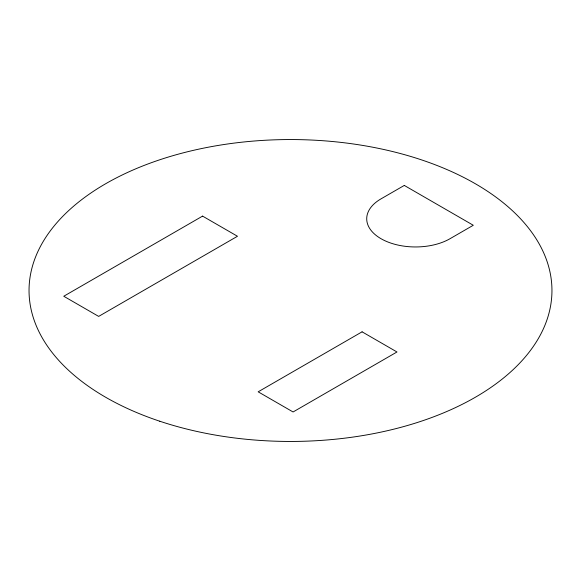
<?xml version="1.0" encoding="UTF-8"?>
<svg xmlns="http://www.w3.org/2000/svg" width="581" height="581" viewBox="0 0 581 581"><rect width="100%" height="100%" fill="white"/><g stroke="black" fill="none" stroke-linecap="round" stroke-linejoin="round"><path stroke-width="0.87" d="M202.573 216.11L63.757 296.252L98.661 316.405L237.476 236.264L202.573 216.11M404.289 185.426L381.419 198.629A48.797 28.171 0 0 0 381.013 238.704A48.797 28.171 0 0 0 450.428 238.471L473.29 225.268L404.289 185.426M362.079 331.824L258.167 391.819L293.078 411.973L396.983 351.977L362.079 331.824M159.775 421.225A261.45 150.944 0 0 0 551.95 290.5A261.45 150.944 0 0 0 159.775 159.775A261.45 150.944 0 0 0 159.775 421.225"/></g></svg>
